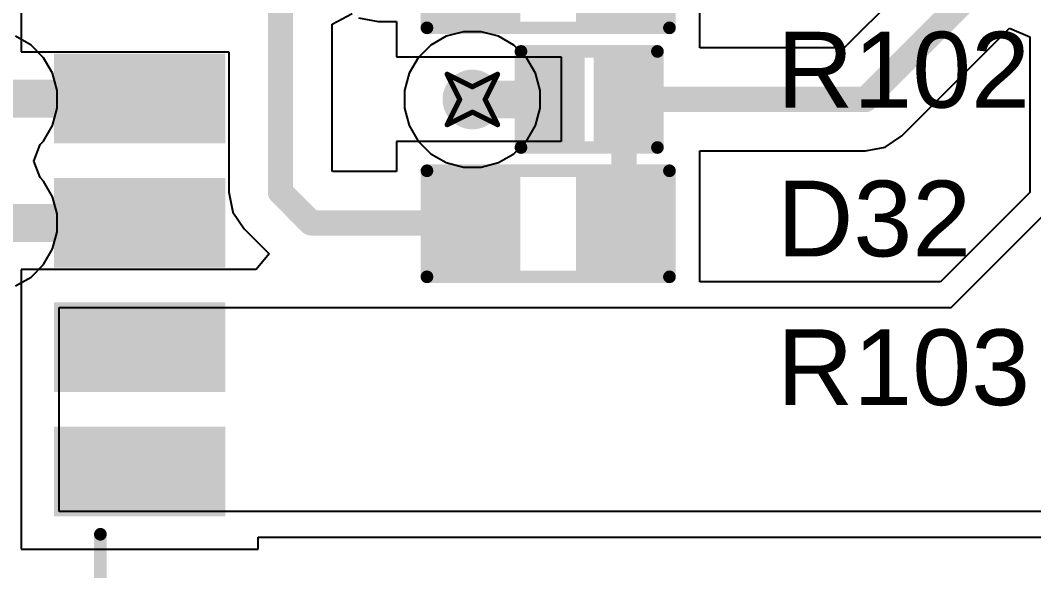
# Model space of a CAD drawing. Header units: inches. Extents: x -36 to 349, y -11 to 240.
# Drawn here: x -0.8 to 9.39, y 33.69 to 39.22 of the extents above; entities that cross this region are included whole.
import ezdxf

# ---------------------------------------------------------------- set-up
doc = ezdxf.new("R2010")
doc.units = ezdxf.units.IN
for name, color, linetype in [('Bottom Layer', 5, 'Continuous'), ('Drill Drawing', 1, 'Continuous'), ('Layer 1', 16, 'Continuous'), ('Layer 2', 76, 'Continuous'), ('Top Layer', 1, 'Continuous'), ('Top Overlay', 2, 'Continuous'), ('Top Paste', 8, 'Continuous'), ('Top Solder', 216, 'Continuous'), ('Via Holes', 16, 'Continuous')]:
    doc.layers.add(name, color=color, linetype=linetype)
doc.styles.add('Arial', font='', dxfattribs={"height": 0.2})
doc.styles.get('Arial').set_extended_font_data('Arial')

# ---------------------------------------------------------------- blocks, each defined once
blk = doc.blocks.new('R___0603_76')
at = {"layer": 'Top Layer'}
for points in [[(-0.381, 0.444), (-0.381, -0.445), (-1.143, -0.445), (-1.143, 0.444)], [(1.143, 0.444), (1.143, -0.445), (0.381, -0.445), (0.381, 0.444)]]:
    blk.add_hatch(color=1, dxfattribs=at).paths.add_polyline_path(points)
at = {"layer": 'Top Paste'}
for points in [[(-0.381, 0.444), (-0.381, -0.445), (-1.143, -0.445), (-1.143, 0.444)], [(1.143, 0.444), (1.143, -0.445), (0.381, -0.445), (0.381, 0.444)]]:
    blk.add_hatch(color=8, dxfattribs=at).paths.add_polyline_path(points)
at = {"layer": 'Top Solder'}
for points in [[(-0.279, 0.546), (-0.279, -0.546), (-1.245, -0.546), (-1.245, 0.546)], [(1.245, 0.546), (1.245, -0.546), (0.279, -0.546), (0.279, 0.546)]]:
    blk.add_hatch(color=216, dxfattribs=at).paths.add_polyline_path(points)
at = {"layer": 'Top Overlay'}
for points in [[(-1.219, 0.533, 0.127, 0.127, 0), (-1.219, -0.533, 0.127, 0.127, 0)], [(1.219, 0.533, 0.127, 0.127, 0), (-1.219, 0.533, 0.127, 0.127, 0)], [(1.219, 0.533, 0.127, 0.127, 0), (1.219, -0.533, 0.127, 0.127, 0)], [(1.219, -0.533, 0.127, 0.127, 0), (-1.219, -0.533, 0.127, 0.127, 0)]]:
    blk.add_lwpolyline(points, format="xyseb", dxfattribs=at)
for points in [[(-1.251, 0.533, 0.0635, 0.0635, 1), (-1.187, 0.533, 0.0635, 0.0635, 1)], [(-1.251, 0.533, 0.0635, 0.0635, 1), (-1.187, 0.533, 0.0635, 0.0635, 1)], [(1.187, 0.533, 0.0635, 0.0635, 1), (1.251, 0.533, 0.0635, 0.0635, 1)], [(1.187, 0.533, 0.0635, 0.0635, 1), (1.251, 0.533, 0.0635, 0.0635, 1)], [(-1.251, -0.533, 0.0635, 0.0635, 1), (-1.187, -0.533, 0.0635, 0.0635, 1)], [(-1.251, -0.533, 0.0635, 0.0635, 1), (-1.187, -0.533, 0.0635, 0.0635, 1)], [(1.187, -0.533, 0.0635, 0.0635, 1), (1.251, -0.533, 0.0635, 0.0635, 1)], [(1.187, -0.533, 0.0635, 0.0635, 1), (1.251, -0.533, 0.0635, 0.0635, 1)]]:
    blk.add_lwpolyline(points, format="xyseb", close=True, dxfattribs=at)
blk = doc.blocks.new('R___0603_77')
at = {"layer": 'Top Layer'}
for points in [[(-0.381, 0.444), (-0.381, -0.445), (-1.143, -0.445), (-1.143, 0.444)], [(1.143, 0.444), (1.143, -0.445), (0.381, -0.445), (0.381, 0.444)]]:
    blk.add_hatch(color=1, dxfattribs=at).paths.add_polyline_path(points)
at = {"layer": 'Top Paste'}
for points in [[(-0.381, 0.444), (-0.381, -0.445), (-1.143, -0.445), (-1.143, 0.444)], [(1.143, 0.444), (1.143, -0.445), (0.381, -0.445), (0.381, 0.444)]]:
    blk.add_hatch(color=8, dxfattribs=at).paths.add_polyline_path(points)
at = {"layer": 'Top Solder'}
for points in [[(-0.279, 0.546), (-0.279, -0.546), (-1.245, -0.546), (-1.245, 0.546)], [(1.245, 0.546), (1.245, -0.546), (0.279, -0.546), (0.279, 0.546)]]:
    blk.add_hatch(color=216, dxfattribs=at).paths.add_polyline_path(points)
at = {"layer": 'Top Overlay'}
for points in [[(-1.219, 0.533, 0.127, 0.127, 0), (-1.219, -0.533, 0.127, 0.127, 0)], [(1.219, 0.533, 0.127, 0.127, 0), (-1.219, 0.533, 0.127, 0.127, 0)], [(1.219, 0.533, 0.127, 0.127, 0), (1.219, -0.533, 0.127, 0.127, 0)], [(1.219, -0.533, 0.127, 0.127, 0), (-1.219, -0.533, 0.127, 0.127, 0)]]:
    blk.add_lwpolyline(points, format="xyseb", dxfattribs=at)
for points in [[(-1.251, 0.533, 0.0635, 0.0635, 1), (-1.187, 0.533, 0.0635, 0.0635, 1)], [(-1.251, 0.533, 0.0635, 0.0635, 1), (-1.187, 0.533, 0.0635, 0.0635, 1)], [(1.187, 0.533, 0.0635, 0.0635, 1), (1.251, 0.533, 0.0635, 0.0635, 1)], [(1.187, 0.533, 0.0635, 0.0635, 1), (1.251, 0.533, 0.0635, 0.0635, 1)], [(-1.251, -0.533, 0.0635, 0.0635, 1), (-1.187, -0.533, 0.0635, 0.0635, 1)], [(-1.251, -0.533, 0.0635, 0.0635, 1), (-1.187, -0.533, 0.0635, 0.0635, 1)], [(1.187, -0.533, 0.0635, 0.0635, 1), (1.251, -0.533, 0.0635, 0.0635, 1)], [(1.187, -0.533, 0.0635, 0.0635, 1), (1.251, -0.533, 0.0635, 0.0635, 1)]]:
    blk.add_lwpolyline(points, format="xyseb", close=True, dxfattribs=at)
blk = doc.blocks.new('HC_1_25_12PLT_334')
at = {"layer": 'Top Layer'}
for points in [[(2.725, 2.19), (3.525, 2.19), (3.525, 0.57), (2.725, 0.57)], [(3.975, 0.57), (3.975, 2.19), (4.775, 2.19), (4.775, 0.57)], [(5.225, 0.57), (5.225, 2.19), (6.025, 2.19), (6.025, 0.57)], [(6.475, 0.57), (6.475, 2.19), (7.275, 2.19), (7.275, 0.57)]]:
    blk.add_hatch(color=1, dxfattribs=at).paths.add_polyline_path(points)
at = {"layer": 'Top Paste'}
for points in [[(2.725, 2.19), (3.525, 2.19), (3.525, 0.57), (2.725, 0.57)], [(3.975, 0.57), (3.975, 2.19), (4.775, 2.19), (4.775, 0.57)], [(5.225, 0.57), (5.225, 2.19), (6.025, 2.19), (6.025, 0.57)], [(6.475, 0.57), (6.475, 2.19), (7.275, 2.19), (7.275, 0.57)]]:
    blk.add_hatch(color=8, dxfattribs=at).paths.add_polyline_path(points)
at = {"layer": 'Top Solder'}
for points in [[(2.675, 2.24), (3.575, 2.24), (3.575, 0.52), (2.675, 0.52)], [(3.925, 0.52), (3.925, 2.24), (4.825, 2.24), (4.825, 0.52)], [(5.175, 0.52), (5.175, 2.24), (6.075, 2.24), (6.075, 0.52)], [(6.425, 0.52), (6.425, 2.24), (7.325, 2.24), (7.325, 0.52)]]:
    blk.add_hatch(color=216, dxfattribs=at).paths.add_polyline_path(points)
at = {"layer": 'Top Overlay'}
blk.add_lwpolyline([(9.906, 0.985, 0.127, 0.127, 0), (7.506, 0.985, 0.127, 0.127, 0)], format="xyseb", dxfattribs=at)
blk.add_lwpolyline([(7.474, 0.985, 0.0635, 0.0635, 1), (7.538, 0.985, 0.0635, 0.0635, 1)], format="xyseb", close=True, dxfattribs=at)
blk = doc.blocks.new('SOD_882_B__D___________377')
at = {"layer": 'Top Layer'}
for points in [[(-0.1, -0.4), (-0.6, -0.4), (-0.6, 0.4), (-0.1, 0.4)], [(0.6, -0.4), (0.1, -0.4), (0.1, 0.4), (0.6, 0.4)]]:
    blk.add_hatch(color=1, dxfattribs=at).paths.add_polyline_path(points)
at = {"layer": 'Top Paste'}
for points in [[(-0.1, -0.4), (-0.6, -0.4), (-0.6, 0.4), (-0.1, 0.4)], [(0.6, -0.4), (0.1, -0.4), (0.1, 0.4), (0.6, 0.4)]]:
    blk.add_hatch(color=8, dxfattribs=at).paths.add_polyline_path(points)
at = {"layer": 'Top Solder'}
for points in [[(-0.045, -0.455), (-0.655, -0.455), (-0.655, 0.455), (-0.045, 0.455)], [(0.655, -0.455), (0.045, -0.455), (0.045, 0.455), (0.655, 0.455)]]:
    blk.add_hatch(color=216, dxfattribs=at).paths.add_polyline_path(points)
at = {"layer": 'Top Overlay'}
for points in [[(-0.686, 0.483, 0.127, 0.127, 0), (0.686, 0.483, 0.127, 0.127, 0)], [(-0.686, -0.483, 0.127, 0.127, 0), (-0.686, 0.483, 0.127, 0.127, 0)], [(0.686, -0.483, 0.127, 0.127, 0), (0.686, 0.483, 0.127, 0.127, 0)], [(-0.686, -0.483, 0.127, 0.127, 0), (0.686, -0.483, 0.127, 0.127, 0)]]:
    blk.add_lwpolyline(points, format="xyseb", dxfattribs=at)
for points in [[(-0.718, 0.483, 0.0635, 0.0635, 1), (-0.654, 0.483, 0.0635, 0.0635, 1)], [(-0.718, 0.483, 0.0635, 0.0635, 1), (-0.654, 0.483, 0.0635, 0.0635, 1)], [(0.654, 0.483, 0.0635, 0.0635, 1), (0.718, 0.483, 0.0635, 0.0635, 1)], [(0.654, 0.483, 0.0635, 0.0635, 1), (0.718, 0.483, 0.0635, 0.0635, 1)], [(-0.718, -0.483, 0.0635, 0.0635, 1), (-0.654, -0.483, 0.0635, 0.0635, 1)], [(-0.718, -0.483, 0.0635, 0.0635, 1), (-0.654, -0.483, 0.0635, 0.0635, 1)], [(0.654, -0.483, 0.0635, 0.0635, 1), (0.718, -0.483, 0.0635, 0.0635, 1)], [(0.654, -0.483, 0.0635, 0.0635, 1), (0.718, -0.483, 0.0635, 0.0635, 1)]]:
    blk.add_lwpolyline(points, format="xyseb", close=True, dxfattribs=at)

msp = doc.modelspace()

# ---------------------------------------------------------------- hatches: boundary and pattern name
at = {"layer": 'Bottom Layer'}
h = msp.add_hatch(color=5, dxfattribs=at)
edge = h.paths.add_edge_path()
edge.add_arc((3.749, 38.425), 0.3, 0, 360)
at = {"layer": 'Layer 1'}
h = msp.add_hatch(color=16, dxfattribs=at)
edge = h.paths.add_edge_path()
edge.add_arc((3.749, 38.425), 0.3, 0, 360)
at = {"layer": 'Layer 2'}
h = msp.add_hatch(color=76, dxfattribs=at)
edge = h.paths.add_edge_path()
edge.add_arc((3.749, 38.425), 0.3, 0, 360)
at = {"layer": 'Top Layer'}
h = msp.add_hatch(color=1, dxfattribs=at)
edge = h.paths.add_edge_path()
edge.add_arc((3.749, 38.425), 0.3, 0, 360)
at = {"layer": 'Via Holes'}
h = msp.add_hatch(color=7, dxfattribs=at)
edge = h.paths.add_edge_path()
edge.add_arc((3.749, 38.425), 0.15, 0, 360)

# ---------------------------------------------------------------- linework, layer by layer
at = {"layer": 'Drill Drawing'}
for points in [[(3.495, 38.679, 0.0508, 0.0508, 0), (3.749, 38.552, 0.0508, 0.0508, 0)], [(3.495, 38.679, 0.0508, 0.0508, 0), (3.622, 38.425, 0.0508, 0.0508, 0)], [(3.749, 38.552, 0.0508, 0.0508, 0), (4.003, 38.679, 0.0508, 0.0508, 0)], [(3.876, 38.425, 0.0508, 0.0508, 0), (4.003, 38.679, 0.0508, 0.0508, 0)], [(3.495, 38.171, 0.0508, 0.0508, 0), (3.622, 38.425, 0.0508, 0.0508, 0)], [(3.876, 38.425, 0.0508, 0.0508, 0), (4.003, 38.171, 0.0508, 0.0508, 0)], [(3.495, 38.171, 0.0508, 0.0508, 0), (3.749, 38.298, 0.0508, 0.0508, 0)], [(3.749, 38.298, 0.0508, 0.0508, 0), (4.003, 38.171, 0.0508, 0.0508, 0)]]:
    msp.add_lwpolyline(points, format="xyseb", dxfattribs=at)
for points in [[(3.482, 38.679, 0.0254, 0.0254, 1), (3.507, 38.679, 0.0254, 0.0254, 1)], [(3.482, 38.679, 0.0254, 0.0254, 1), (3.507, 38.679, 0.0254, 0.0254, 1)], [(3.99, 38.679, 0.0254, 0.0254, 1), (4.015, 38.679, 0.0254, 0.0254, 1)], [(3.99, 38.679, 0.0254, 0.0254, 1), (4.015, 38.679, 0.0254, 0.0254, 1)], [(3.736, 38.552, 0.0254, 0.0254, 1), (3.761, 38.552, 0.0254, 0.0254, 1)], [(3.736, 38.552, 0.0254, 0.0254, 1), (3.761, 38.552, 0.0254, 0.0254, 1)], [(3.609, 38.425, 0.0254, 0.0254, 1), (3.634, 38.425, 0.0254, 0.0254, 1)], [(3.609, 38.425, 0.0254, 0.0254, 1), (3.634, 38.425, 0.0254, 0.0254, 1)], [(3.863, 38.425, 0.0254, 0.0254, 1), (3.888, 38.425, 0.0254, 0.0254, 1)], [(3.863, 38.425, 0.0254, 0.0254, 1), (3.888, 38.425, 0.0254, 0.0254, 1)], [(3.736, 38.298, 0.0254, 0.0254, 1), (3.761, 38.298, 0.0254, 0.0254, 1)], [(3.736, 38.298, 0.0254, 0.0254, 1), (3.761, 38.298, 0.0254, 0.0254, 1)], [(3.482, 38.171, 0.0254, 0.0254, 1), (3.507, 38.171, 0.0254, 0.0254, 1)], [(3.482, 38.171, 0.0254, 0.0254, 1), (3.507, 38.171, 0.0254, 0.0254, 1)], [(3.99, 38.171, 0.0254, 0.0254, 1), (4.015, 38.171, 0.0254, 0.0254, 1)], [(3.99, 38.171, 0.0254, 0.0254, 1), (4.015, 38.171, 0.0254, 0.0254, 1)]]:
    msp.add_lwpolyline(points, format="xyseb", close=True, dxfattribs=at)
at = {"layer": 'Layer 2'}
for p, q in [((-0.688, 38.97), (-0.843, 39.06)), ((3.486, 39.06), (3.331, 38.97)), ((3.659, 39.106), (3.486, 39.06)), ((3.838, 39.106), (3.659, 39.106)), ((4.012, 39.06), (3.838, 39.106)), ((4.167, 38.97), (4.012, 39.06)), ((-0.561, 38.843), (-0.688, 38.97)), ((3.331, 38.97), (3.204, 38.843)), ((4.294, 38.843), (4.167, 38.97)), ((-0.471, 38.688), (-0.561, 38.843)), ((3.204, 38.843), (3.114, 38.688)), ((4.383, 38.688), (4.294, 38.843)), ((-0.425, 38.515), (-0.471, 38.688)), ((3.114, 38.688), (3.068, 38.515)), ((4.43, 38.515), (4.383, 38.688)), ((-0.425, 38.336), (-0.425, 38.515)), ((3.068, 38.515), (3.068, 38.336)), ((4.43, 38.336), (4.43, 38.515)), ((-0.471, 38.162), (-0.425, 38.336)), ((3.068, 38.336), (3.114, 38.162)), ((4.383, 38.162), (4.43, 38.336)), ((-0.561, 38.007), (-0.471, 38.162)), ((3.114, 38.162), (3.204, 38.007)), ((4.294, 38.007), (4.383, 38.162)), ((-0.597, 37.971), (-0.561, 38.007)), ((3.204, 38.007), (3.331, 37.88)), ((4.167, 37.88), (4.294, 38.007)), ((-0.659, 37.805), (-0.597, 37.971)), ((-0.597, 37.639), (-0.659, 37.805)), ((3.331, 37.88), (3.486, 37.791)), ((4.012, 37.791), (4.167, 37.88)), ((3.486, 37.791), (3.659, 37.744)), ((3.659, 37.744), (3.838, 37.744)), ((3.838, 37.744), (4.012, 37.791)), ((-0.561, 37.603), (-0.597, 37.639)), ((-0.471, 37.447), (-0.561, 37.603)), ((-0.425, 37.274), (-0.471, 37.447)), ((-0.425, 37.095), (-0.425, 37.274)), ((-0.471, 36.922), (-0.425, 37.095)), ((-0.561, 36.766), (-0.471, 36.922)), ((-0.688, 36.64), (-0.561, 36.766)), ((-0.843, 36.55), (-0.688, 36.64))]:
    msp.add_line(p, q, dxfattribs=at)
at = {"layer": 'Top Layer'}
for p, q in [((6.035, 38.943), (6.035, 40.407)), ((-0.787, 40.153), (-0.787, 38.904)), ((8.397, 39.855), (7.486, 38.943)), ((2.338, 39.181), (2.541, 39.289)), ((2.604, 39.247), (2.802, 39.208)), ((2.338, 37.706), (2.338, 39.181)), ((2.802, 39.208), (2.987, 39.208)), ((2.987, 39.208), (2.987, 38.853)), ((8.067, 38.059), (9.148, 39.141)), ((9.148, 39.141), (9.351, 39.056)), ((9.351, 39.056), (9.351, 37.49)), ((7.486, 38.943), (6.035, 38.943)), ((-0.787, 38.904), (1.302, 38.904)), ((1.302, 38.904), (1.302, 37.492)), ((2.987, 38.853), (4.642, 38.853)), ((4.642, 38.853), (4.642, 38.001)), ((7.898, 37.947), (8.067, 38.059)), ((4.642, 38.001), (2.987, 38.001)), ((2.987, 38.001), (2.987, 37.702)), ((6.035, 36.593), (6.035, 37.907)), ((6.035, 37.907), (7.7, 37.907)), ((7.7, 37.907), (7.898, 37.947)), ((2.341, 37.702), (2.338, 37.706)), ((2.987, 37.702), (2.341, 37.702)), ((1.302, 37.492), (1.341, 37.293)), ((9.351, 37.49), (8.454, 36.593)), ((1.341, 37.293), (1.454, 37.125)), ((8.562, 36.334), (9.61, 37.383)), ((1.454, 37.125), (1.706, 36.873)), ((1.706, 36.873), (1.576, 36.715)), ((1.576, 36.715), (-0.787, 36.715)), ((-0.787, 36.715), (-0.787, 35.153)), ((8.454, 36.593), (6.035, 36.593)), ((-0.406, 34.284), (-0.406, 36.334)), ((-0.406, 36.334), (8.562, 36.334)), ((-0.787, 35.153), (-0.787, 33.903)), ((10.621, 34.284), (-0.406, 34.284)), ((1.595, 33.903), (1.595, 34.025)), ((1.595, 34.025), (10.621, 34.025)), ((-0.787, 33.903), (1.595, 33.903))]:
    msp.add_line(p, q, dxfattribs=at)
for points in [[(1.82, 37.492, 0.254, 0.254, 0), (1.82, 40.577, 0.254, 0.254, 0)], [(7.7, 38.425, 0.254, 0.254, 0), (8.915, 39.64, 0.254, 0.254, 0)], [(-1.106, 38.434, 0.381, 0.381, 0), (0.404, 38.434, 0.381, 0.381, 0)], [(3.749, 38.425, 0.381, 0.381, 0), (4.573, 38.425, 0.381, 0.381, 0)], [(5.273, 37.175, 0.254, 0.254, 0), (5.273, 38.425, 0.254, 0.254, 0)], [(5.273, 38.425, 0.254, 0.254, 0), (7.7, 38.425, 0.254, 0.254, 0)], [(1.82, 37.492, 0.254, 0.254, 0), (2.127, 37.184, 0.254, 0.254, 0)], [(-1.106, 37.184, 0.381, 0.381, 0), (0.404, 37.184, 0.381, 0.381, 0)], [(2.127, 37.184, 0.254, 0.254, 0), (3.74, 37.184, 0.254, 0.254, 0)], [(3.74, 37.184, 0.254, 0.254, 0), (3.749, 37.175, 0.254, 0.254, 0)]]:
    msp.add_lwpolyline(points, format="xyseb", dxfattribs=at)
for points in [[(0.309, 38.434, 0.191, 0.191, 1), (0.5, 38.434, 0.191, 0.191, 1)], [(3.653, 38.425, 0.191, 0.191, 1), (3.844, 38.425, 0.191, 0.191, 1)], [(4.477, 38.425, 0.191, 0.191, 1), (4.668, 38.425, 0.191, 0.191, 1)], [(5.209, 38.425, 0.127, 0.127, 1), (5.336, 38.425, 0.127, 0.127, 1)], [(5.209, 38.425, 0.127, 0.127, 1), (5.336, 38.425, 0.127, 0.127, 1)], [(7.637, 38.425, 0.127, 0.127, 1), (7.764, 38.425, 0.127, 0.127, 1)], [(7.637, 38.425, 0.127, 0.127, 1), (7.764, 38.425, 0.127, 0.127, 1)], [(1.756, 37.492, 0.127, 0.127, 1), (1.883, 37.492, 0.127, 0.127, 1)], [(1.756, 37.492, 0.127, 0.127, 1), (1.883, 37.492, 0.127, 0.127, 1)], [(0.309, 37.184, 0.191, 0.191, 1), (0.5, 37.184, 0.191, 0.191, 1)], [(2.063, 37.184, 0.127, 0.127, 1), (2.19, 37.184, 0.127, 0.127, 1)], [(2.063, 37.184, 0.127, 0.127, 1), (2.19, 37.184, 0.127, 0.127, 1)], [(3.676, 37.184, 0.127, 0.127, 1), (3.803, 37.184, 0.127, 0.127, 1)], [(3.676, 37.184, 0.127, 0.127, 1), (3.803, 37.184, 0.127, 0.127, 1)], [(3.685, 37.175, 0.127, 0.127, 1), (3.812, 37.175, 0.127, 0.127, 1)], [(5.209, 37.175, 0.127, 0.127, 1), (5.336, 37.175, 0.127, 0.127, 1)]]:
    msp.add_lwpolyline(points, format="xyseb", close=True, dxfattribs=at)

# ---------------------------------------------------------------- block references
for name, p, rotation in [('HC_1_25_12PLT_334', (-0.976, 41.56), 270), ('R___0603_77', (4.511, 39.678), 180), ('R___0603_76', (4.511, 37.175), 180)]:
    msp.add_blockref(name, p, dxfattribs=dict(rotation=rotation))
msp.add_blockref('SOD_882_B__D___________377', (4.923, 38.425))

# ---------------------------------------------------------------- texts
at = {"layer": 'Top Overlay', "style": 'Arial'}
for s, p in [('R102', (6.81, 38.343)), ('D32', (6.81, 36.847)), ('R103', (6.81, 35.352))]:
    msp.add_text(s, height=0.762, dxfattribs=at).set_placement(p)

doc.saveas('drawing.dxf')
